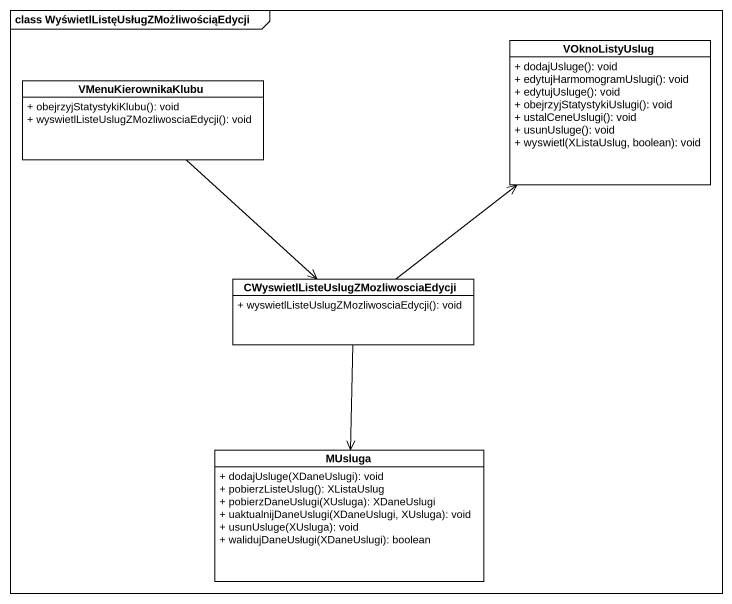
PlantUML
@startuml
mainframe class WyświetlListęUsługZMożliwościąEdycji
hide circle
hide empty members
skinparam classAttributeIconSize 0
class VOknoListyUslug {
  + dodajUsluge(): void
  + edytujHarmomogramUslugi(): void
  + edytujUsluge(): void
  + obejrzyjStatystykiUslugi(): void
  + ustalCeneUslugi(): void
  + usunUsluge(): void
  + wyswietl(XListaUslug, boolean): void
}
class VMenuKierownikaKlubu {
  + obejrzyjStatystykiKlubu(): void
  + wyswietlListeUslugZMozliwosciaEdycji(): void
}
class "CWyswietlListeUslugZMozliwosciaEdycji" as CWyswietlListeUslugZMozliwos {
  + wyswietlListeUslugZMozliwosciaEdycji(): void
}
class MUsluga {
  + dodajUsluge(XDaneUslugi): void
  + pobierzListeUslug(): XListaUslug
  + pobierzDaneUslugi(XUsluga): XDaneUslugi
  + uaktualnijDaneUslugi(XDaneUslugi, XUsluga): void
  + usunUsluge(XUsluga): void
  + walidujDaneUsługi(XDaneUslugi): boolean
}
VMenuKierownikaKlubu --> CWyswietlListeUslugZMozliwos
CWyswietlListeUslugZMozliwos -up-> VOknoListyUslug
CWyswietlListeUslugZMozliwos --> MUsluga
@enduml
